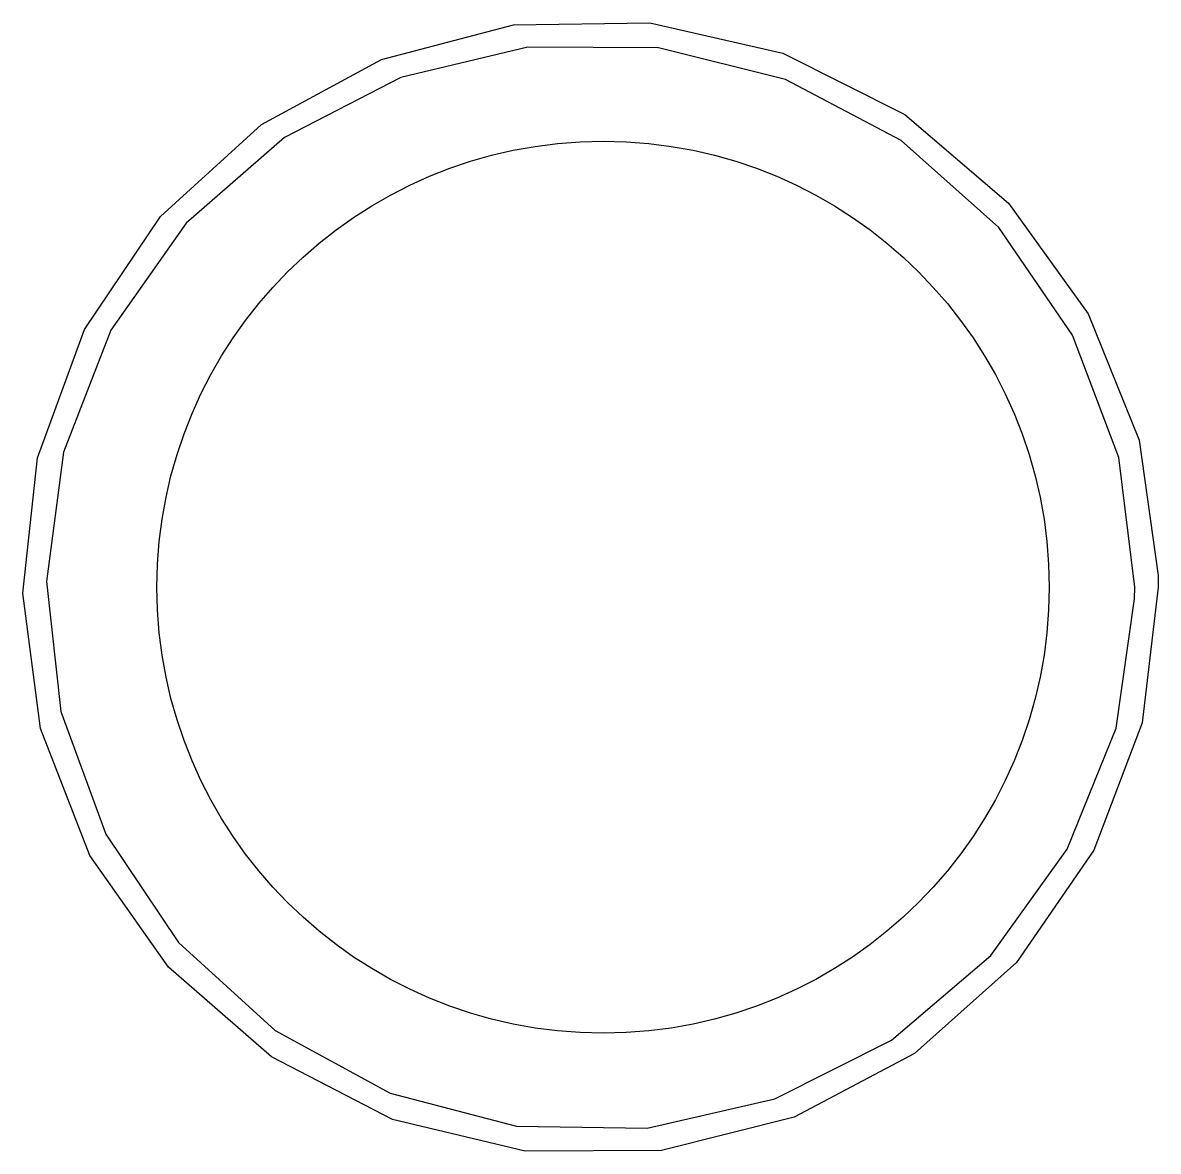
# Model space of a CAD drawing. Extents: x 81 to 161, y -172 to -32.
# Drawn here: x 138.55 to 144.28, y -150.86 to -145.17 of the extents above; entities that cross this region are included whole.
import ezdxf

# ---------------------------------------------------------------- set-up
doc = ezdxf.new("R2010")
doc.units = 0
doc.header["$MEASUREMENT"] = 0
doc.layers.add('BLACK', color=7, linetype='CONTINUOUS')

msp = doc.modelspace()

# ---------------------------------------------------------------- linework, layer by layer
at = {"layer": 'BLACK', "linetype": 'CONTINUOUS'}
for p, q in [((141.026, -145.181), (141.714, -145.17)), ((141.714, -145.17), (142.385, -145.324)), ((140.36, -145.356), (141.026, -145.181)), ((141.099, -145.293), (140.458, -145.447)), ((141.758, -145.296), (141.099, -145.293)), ((142.398, -145.457), (141.758, -145.296)), ((142.385, -145.324), (142.999, -145.633)), ((139.755, -145.684), (140.36, -145.356)), ((140.458, -145.447), (139.872, -145.749)), ((142.981, -145.765), (142.398, -145.457)), ((142.999, -145.633), (143.523, -146.08)), ((139.246, -146.147), (139.755, -145.684)), ((139.872, -145.749), (139.375, -146.182)), ((143.473, -146.204), (142.981, -145.765)), ((143.523, -146.08), (143.924, -146.639)), ((138.863, -146.718), (139.246, -146.147)), ((139.375, -146.182), (138.996, -146.722)), ((143.846, -146.747), (143.473, -146.204)), ((143.924, -146.639), (144.181, -147.277)), ((138.626, -147.365), (138.863, -146.718)), ((138.996, -146.722), (138.757, -147.336)), ((144.079, -147.364), (143.846, -146.747)), ((144.181, -147.277), (144.278, -147.959)), ((138.757, -147.336), (138.671, -147.99)), ((138.551, -148.048), (138.626, -147.365)), ((144.159, -148.018), (144.079, -147.364)), ((144.278, -147.959), (144.278, -148.018)), ((138.671, -147.99), (138.743, -148.645)), ((144.158, -148.076), (144.159, -148.018)), ((144.278, -148.018), (144.196, -148.702)), ((138.64, -148.731), (138.551, -148.048)), ((144.065, -148.729), (144.158, -148.076)), ((138.743, -148.645), (138.97, -149.264)), ((143.819, -149.34), (144.065, -148.729)), ((144.196, -148.702), (143.953, -149.345)), ((138.89, -149.372), (138.64, -148.731)), ((138.97, -149.264), (139.337, -149.811)), ((143.434, -149.876), (143.819, -149.34)), ((143.953, -149.345), (143.563, -149.912)), ((139.286, -149.935), (138.89, -149.372)), ((139.337, -149.811), (139.825, -150.255)), ((142.933, -150.304), (143.434, -149.876)), ((143.563, -149.912), (143.049, -150.37)), ((139.805, -150.387), (139.286, -149.935)), ((139.825, -150.255), (140.404, -150.57)), ((142.344, -150.6), (142.933, -150.304)), ((140.416, -150.703), (139.805, -150.387)), ((143.049, -150.37), (142.441, -150.692)), ((140.404, -150.57), (141.042, -150.737)), ((141.701, -150.747), (142.344, -150.6)), ((141.085, -150.864), (140.416, -150.703)), ((142.441, -150.692), (141.773, -150.86)), ((141.042, -150.737), (141.701, -150.747)), ((141.773, -150.86), (141.085, -150.864))]:
    msp.add_line(p, q, dxfattribs=at)
at = {"layer": 'BLACK'}
msp.add_circle((141.478, -148.018), 2.25, dxfattribs=at)
msp.add_circle((141.478, -148.018), 2.25, dxfattribs=at)

doc.saveas('drawing.dxf')
